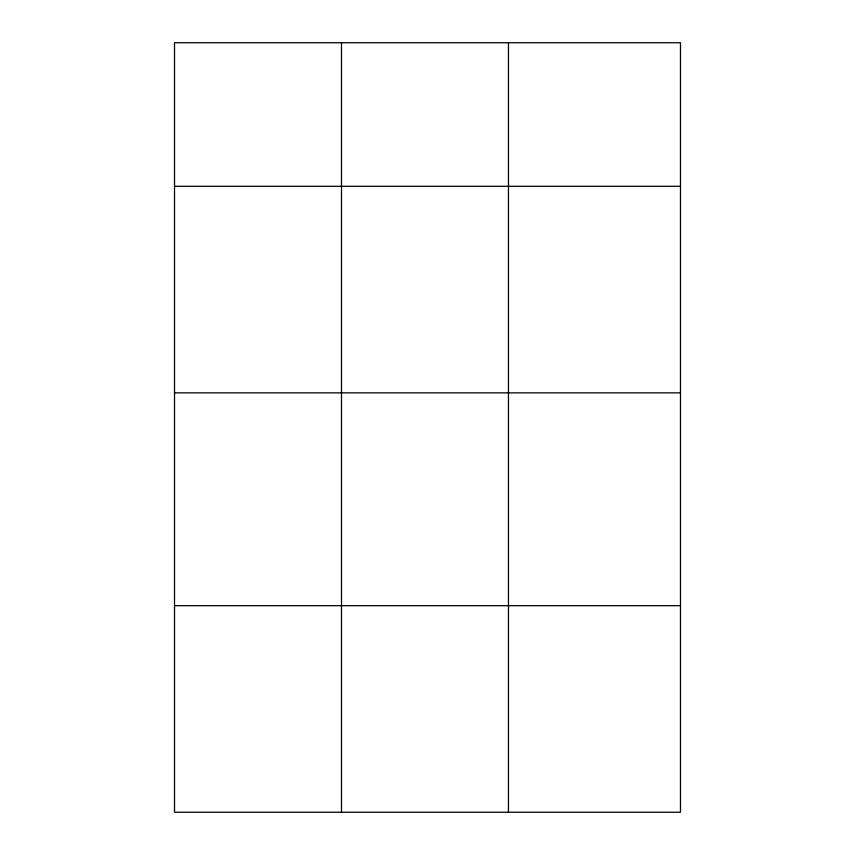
<?xml version="1.0" encoding="UTF-8"?>
<svg xmlns="http://www.w3.org/2000/svg" width="855" height="855" viewBox="0 0 855 855"><rect width="100%" height="100%" fill="white"/><g stroke="black" fill="none" stroke-linecap="round" stroke-linejoin="round"><path stroke-width="1.28" d="M680.484 392.862L680.484 42.75L174.516 42.75L174.516 812.25L680.484 812.25L680.484 392.862L174.516 392.862M174.516 186.294L680.484 186.294M174.516 605.682L680.484 605.682M508.458 42.75L508.458 812.25M341.487 42.75L341.487 812.25"/></g></svg>
